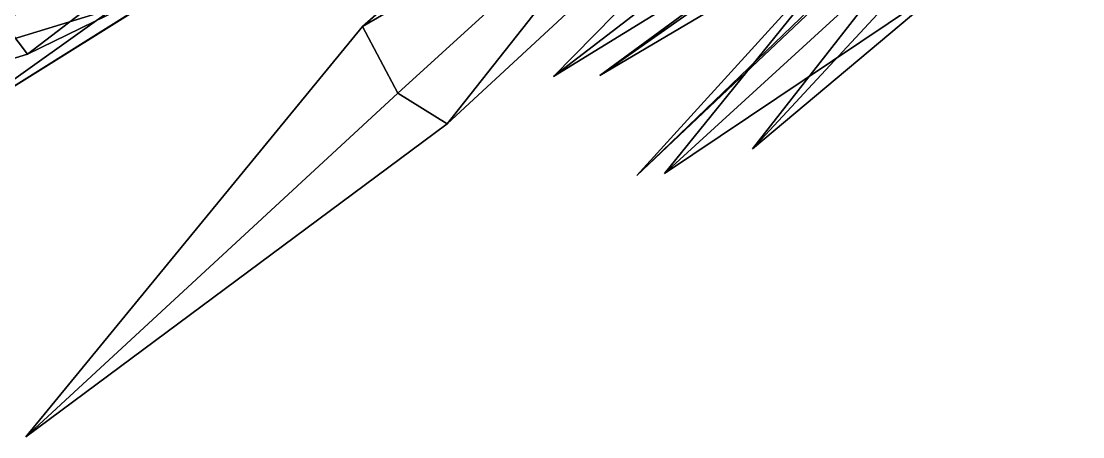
# Model space of a CAD drawing. Header units: metres. Extents: x -366 to 149, y -229 to 234.
# Drawn here: x -256.8 to -188.6, y -167.6 to -140.9 of the extents above; entities that cross this region are included whole.
import ezdxf

# ---------------------------------------------------------------- set-up
doc = ezdxf.new("R2010")
doc.units = ezdxf.units.M

msp = doc.modelspace()

# ---------------------------------------------------------------- linework, layer by layer
at = {"layer": 'coral-li_Mrstm', "color": 3}
for points in [[(-196.8267, -124.6827, 454.8878), (-222.5964, -144.466, 457.2816), (-198.9587, -120.4203, 453.0209)], [(-196.8267, -124.6827, 454.8878), (-198.9587, -120.4203, 453.0209), (-222.5964, -144.466, 457.2816)], [(-193.5364, -126.5741, 458.3222), (-222.5964, -144.466, 457.2816), (-196.8267, -124.6827, 454.8878)], [(-193.5364, -126.5741, 458.3222), (-196.8267, -124.6827, 454.8878), (-222.5964, -144.466, 457.2816)], [(-194.2666, -125.5618, 458.6114), (-217.2317, -150.8254, 458.825), (-193.9718, -128.4522, 454.3975)], [(-194.2666, -125.5618, 458.6114), (-193.9718, -128.4522, 454.3975), (-217.2317, -150.8254, 458.825)], [(-194.8182, -125.174, 457.547), (-215.4535, -150.6966, 466.953), (-192.2123, -129.4486, 458.6126)], [(-194.8182, -125.174, 457.547), (-192.2123, -129.4486, 458.6126), (-215.4535, -150.6966, 466.953)], [(-191.1612, -125.3019, 599.658), (-209.7878, -149.0993, 615.5458), (-189.0583, -126.7273, 604.1015)], [(-191.1612, -125.3019, 599.658), (-189.0583, -126.7273, 604.1015), (-209.7878, -149.0993, 615.5458)], [(-217.7177, -126.2381, 452.973), (-234.8691, -141.2494, 454.0781), (-215.7436, -130.1635, 451.5989)], [(-217.7177, -126.2381, 452.973), (-215.7436, -130.1635, 451.5989), (-234.8691, -141.2494, 454.0781)], [(-194.4419, -125.9272, 456.6097), (-219.6154, -144.3885, 470.4358), (-193.9276, -126.3687, 461.6831)], [(-194.4419, -125.9272, 456.6097), (-193.9276, -126.3687, 461.6831), (-219.6154, -144.3885, 470.4358)], [(-193.9276, -126.3687, 461.6831), (-219.6154, -144.3885, 470.4358), (-190.6537, -127.3003, 465.5057)], [(-193.9276, -126.3687, 461.6831), (-190.6537, -127.3003, 465.5057), (-219.6154, -144.3885, 470.4358)], [(-189.0583, -126.7273, 604.1015), (-209.7878, -149.0993, 615.5458), (-184.7082, -128.0396, 606.4579)], [(-189.0583, -126.7273, 604.1015), (-184.7082, -128.0396, 606.4579), (-209.7878, -149.0993, 615.5458)], [(-193.9718, -128.4522, 454.3975), (-217.2317, -150.8254, 458.825), (-193.53, -128.4076, 449.2983)], [(-193.9718, -128.4522, 454.3975), (-193.53, -128.4076, 449.2983), (-217.2317, -150.8254, 458.825)], [(-240.293, -129.2144, 467.8713), (-266.9074, -144.9707, 482.3317), (-238.8926, -132.005, 471.9272)], [(-240.293, -129.2144, 467.8713), (-238.8926, -132.005, 471.9272), (-266.9074, -144.9707, 482.3317)], [(-236.7371, -132.242, 432.182), (-262.3881, -148.264, 420.0777), (-235.5417, -129.1168, 428.3087)], [(-236.7371, -132.242, 432.182), (-235.5417, -129.1168, 428.3087), (-262.3881, -148.264, 420.0777)], [(-238.8043, -129.5384, 452.4453), (-259.492, -138.9535, 454.3978), (-256.4009, -143.0296, 454.2266)], [(-238.8043, -129.5384, 452.4453), (-256.4009, -143.0296, 454.2266), (-259.492, -138.9535, 454.3978)], [(-238.8043, -129.5384, 452.4453), (-256.4009, -143.0296, 454.2266), (-235.967, -133.0305, 452.7022)], [(-238.8043, -129.5384, 452.4453), (-235.967, -133.0305, 452.7022), (-256.4009, -143.0296, 454.2266)], [(-192.2123, -129.4486, 458.6126), (-215.4535, -150.6966, 466.953), (-188.4549, -132.5675, 457.0786)], [(-192.2123, -129.4486, 458.6126), (-188.4549, -132.5675, 457.0786), (-215.4535, -150.6966, 466.953)], [(-234.8691, -141.2494, 454.0781), (-232.5922, -145.5223, 452.4178), (-215.7436, -130.1635, 451.5989)], [(-234.8691, -141.2494, 454.0781), (-215.7436, -130.1635, 451.5989), (-232.5922, -145.5223, 452.4178)], [(-215.7436, -130.1635, 451.5989), (-232.5922, -145.5223, 452.4178), (-229.4191, -147.5029, 448.9238)], [(-215.7436, -130.1635, 451.5989), (-229.4191, -147.5029, 448.9238), (-232.5922, -145.5223, 452.4178)], [(-215.7436, -130.1635, 451.5989), (-229.4191, -147.5029, 448.9238), (-212.6873, -132.0144, 448.8522)], [(-215.7436, -130.1635, 451.5989), (-212.6873, -132.0144, 448.8522), (-229.4191, -147.5029, 448.9238)], [(-238.8926, -132.005, 471.9272), (-266.9074, -144.9707, 482.3317), (-235.4643, -135.3427, 473.7452)], [(-238.8926, -132.005, 471.9272), (-235.4643, -135.3427, 473.7452), (-266.9074, -144.9707, 482.3317)], [(-237.3819, -132.5932, 437.2476), (-262.3881, -148.264, 420.0777), (-236.7371, -132.242, 432.182)], [(-237.3819, -132.5932, 437.2476), (-236.7371, -132.242, 432.182), (-262.3881, -148.264, 420.0777)], [(-259.492, -138.9535, 454.3978), (-288.7956, -152.973, 456.8349), (-256.4009, -143.0296, 454.2266)], [(-259.492, -138.9535, 454.3978), (-256.4009, -143.0296, 454.2266), (-288.7956, -152.973, 456.8349)], [(-234.8691, -141.2494, 454.0781), (-256.5183, -167.6242, 452.9061), (-232.5922, -145.5223, 452.4178)], [(-234.8691, -141.2494, 454.0781), (-232.5922, -145.5223, 452.4178), (-256.5183, -167.6242, 452.9061)], [(-232.5922, -145.5223, 452.4178), (-256.5183, -167.6242, 452.9061), (-229.4191, -147.5029, 448.9238)], [(-232.5922, -145.5223, 452.4178), (-229.4191, -147.5029, 448.9238), (-256.5183, -167.6242, 452.9061)]]:
    msp.add_3dface(points, dxfattribs=at)

doc.saveas('drawing.dxf')
